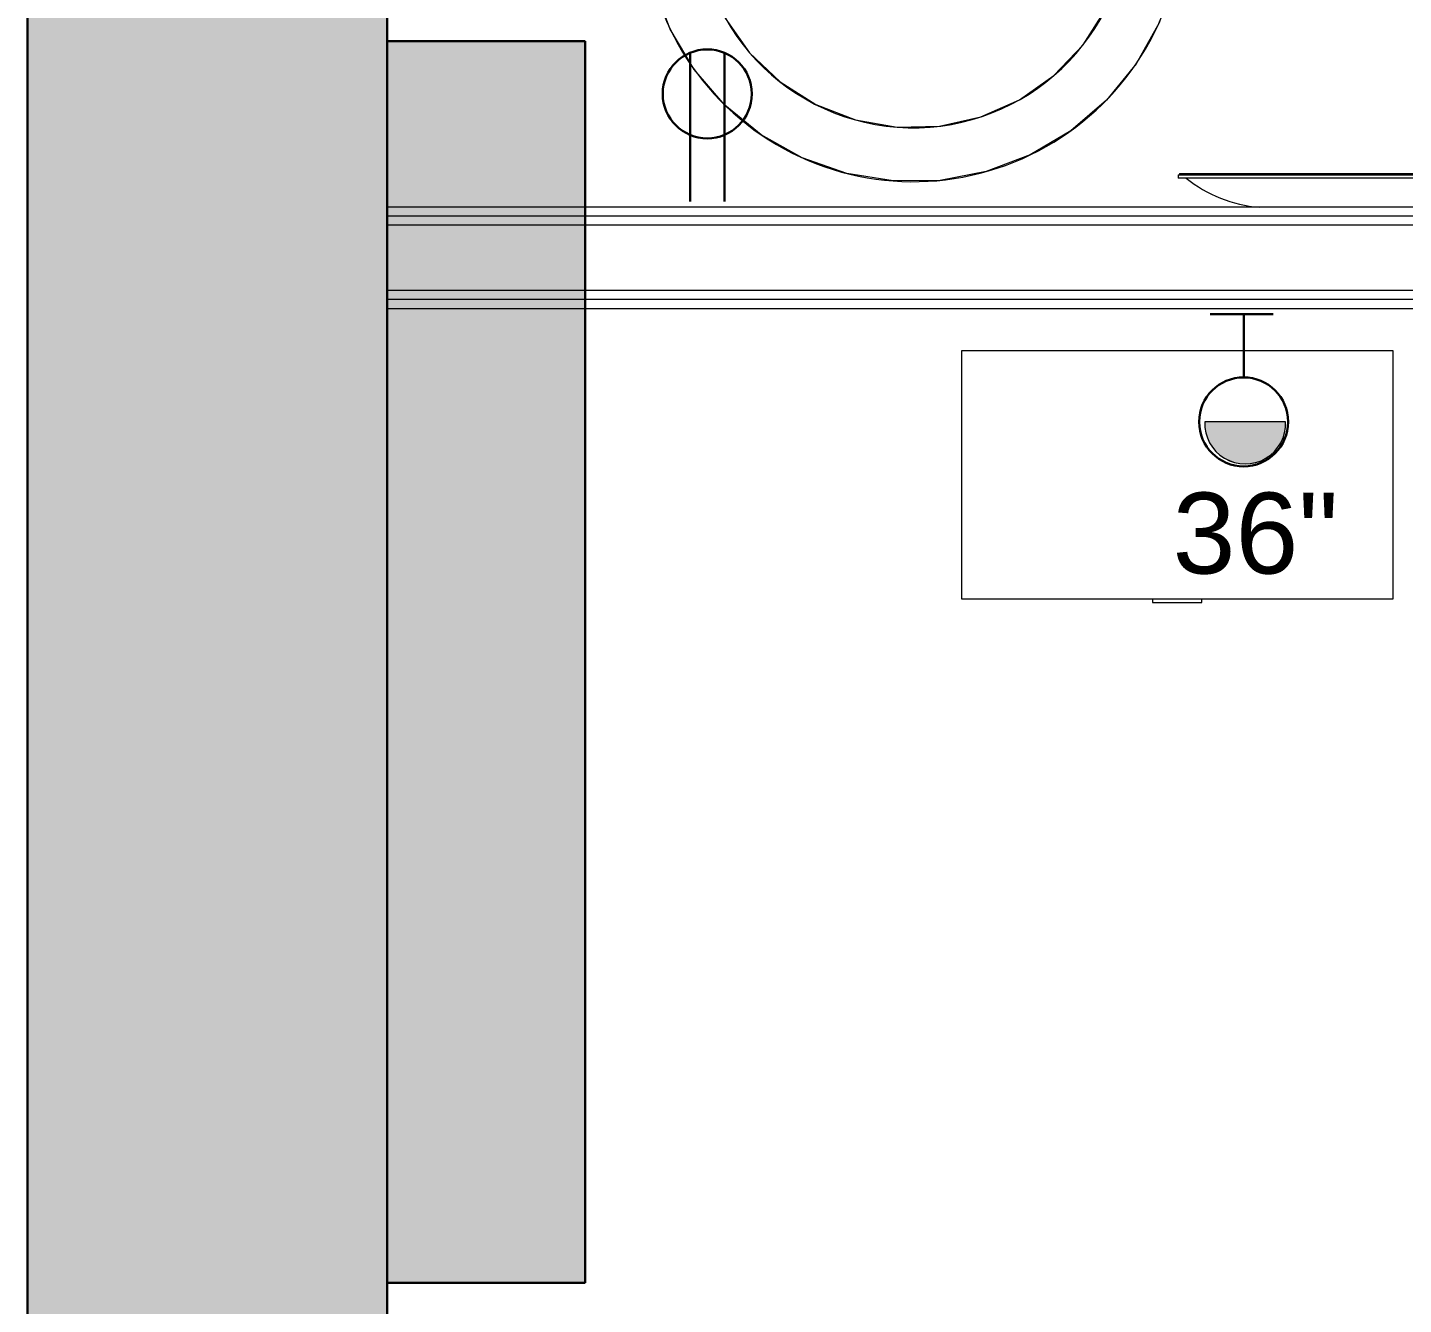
# Model space of a CAD drawing. Header units: inches. Extents: x -1176 to 1507, y -2563 to 978.
# Drawn here: x -1035.1 to -958.6, y 388.2 to 459.2 of the extents above; entities that cross this region are included whole.
import ezdxf

# ---------------------------------------------------------------- set-up
doc = ezdxf.new("R2010")
doc.units = ezdxf.units.IN
doc.header["$MEASUREMENT"] = 0
for name, color, linetype, lineweight in [('A-ANNO-NOTE', 131, 'Continuous', 40), ('A-WALL', 113, 'Continuous', 18), ('A-WALL-PATT', 111, 'Continuous', 18), ('I-FURN', 30, 'Continuous', 9), ('I-WALL', 2, 'Continuous', 18), ('Q-SPCQ', 91, 'Continuous', 9)]:
    doc.layers.add(name, color=color, linetype=linetype, lineweight=lineweight)
doc.styles.add('Swis721 Lt BT', font='swissl.ttf', dxfattribs={"height": 4.5})

# ---------------------------------------------------------------- blocks, each defined once
blk = doc.blocks.new('Bed_Side_Table_5122 - T-4-6544423-2nd Floor Power _ Signal')
at = {"layer": 'I-FURN'}
for p, q in [((12, 3.992), (-12, 3.992)), ((-12, 3.992), (-12, -9.787)), ((12, -9.787), (12, 3.992)), ((-12, -9.787), (-1.378, -9.787)), ((-1.378, -9.787), (-1.378, -10)), ((-1.378, -9.787), (1.378, -9.787)), ((1.378, -10), (1.378, -9.787)), ((1.378, -9.787), (12, -9.787)), ((-1.378, -10), (1.378, -10))]:
    blk.add_line(p, q, dxfattribs=at)
blk = doc.blocks.new('A-Flat_Screen_TV - OLED 65B6P 65_-V63-2nd Floor Power _ Signal')
at = {"layer": 'Q-SPCQ'}
for p, q in [((-30, 0.188), (30, 0.188)), ((-30, 0.188), (-30, 0)), ((30, 0), (-30, 0)), ((-29.937, 0), (-29.937, -0.062)), ((29.937, -0.062), (29.937, 0)), ((30, 0), (30, 0.188)), ((29.937, -0.062), (-29.937, -0.062))]:
    blk.add_line(p, q, dxfattribs=at)
for centre, start, end in [((-24.901, -5.576), 94.6372, 128.96562), ((24.901, -5.576), 51.03438, 85.3628)]:
    blk.add_arc(centre, 7.413, start, end, dxfattribs=at)
blk = doc.blocks.new('F-Chairs - LC-3-V25-2nd Floor Power _ Signal')
at = {"layer": 'I-FURN'}
for p, q in [((-15, 27), (-12, 27)), ((-15, 15), (-15, 27)), ((-15, 15), (-15, 27)), ((-15, 27), (-12, 27)), ((-15, 15), (-15, 27)), ((-15, 27), (-12, 27)), ((-12, 27), (-12, 15)), ((-12, 27), (12, 27)), ((-12, 27), (12, 27)), ((-12, 27), (12, 27)), ((12, 27), (-12, 27)), ((-12, 25), (-12, 27)), ((-12, 27), (-12, 26)), ((-12, 27), (-12, 15)), ((-12, 27), (-12, 15)), ((12, 27), (15, 27)), ((12, 15), (12, 27)), ((12, 27), (15, 27)), ((12, 27), (15, 27)), ((12, 26), (12, 27)), ((12, 27), (12, 25)), ((12, 15), (12, 27)), ((12, 15), (12, 27)), ((15, 27), (15, 15)), ((15, 27), (15, 15)), ((15, 27), (15, 15)), ((12, 26), (-12, 26)), ((-12, 26), (-12, 25)), ((-12, 26), (12, 26)), ((12, 25), (12, 26)), ((12, 25), (-12, 25))]:
    blk.add_line(p, q, dxfattribs=at)
at = {"layer": 'I-FURN', "flags": 128}
for points in [[(15, 15), (14.772, 12.395), (14.095, 9.87), (12.99, 7.5), (11.491, 5.358), (9.642, 3.509), (7.5, 2.01), (5.13, 0.905), (2.605, 0.228), (0, 0), (-2.605, 0.228), (-5.13, 0.905), (-7.5, 2.01), (-9.642, 3.509), (-11.491, 5.358), (-12.99, 7.5), (-14.095, 9.87), (-14.772, 12.395), (-15, 15)], [(-12, 15), (-11.769, 12.659), (-11.087, 10.408), (-9.978, 8.333), (-8.485, 6.515), (-6.667, 5.022), (-4.592, 3.913), (-2.341, 3.231), (0, 3), (2.341, 3.231), (4.592, 3.913), (6.667, 5.022), (8.485, 6.515), (9.978, 8.333), (11.087, 10.408), (11.769, 12.659), (12, 15)]]:
    blk.add_lwpolyline(points, dxfattribs=at)
at = {"layer": 'I-FURN'}
for radius, end in [(15, 0), (15, 0), (12, 360), (12, 360)]:
    blk.add_arc((0, 15), radius, 180, end, dxfattribs=at)

msp = doc.modelspace()

# ---------------------------------------------------------------- hatches: boundary and pattern name
at = {"layer": 'A-ANNO-NOTE', "lineweight": 9}
for points in [[(-965.151, 436.699), (-965.105, 437.253), (-969.603, 437.174)], [(-969.603, 437.174), (-965.105, 437.253), (-969.601, 437.253)], [(-969.538, 436.621), (-965.151, 436.699), (-969.603, 437.174)], [(-965.8, 435.533), (-965.151, 436.699), (-969.538, 436.621)], [(-968.595, 435.285), (-969.538, 436.621), (-969.468, 436.392), (-968.785, 435.526)], [(-968.595, 435.285), (-965.8, 435.533), (-969.538, 436.621), (-968.765, 435.526)], [(-969.07, 435.707), (-969.468, 436.392), (-969.338, 436.102)], [(-968.595, 435.285), (-969.468, 436.392), (-969.017, 435.647), (-968.876, 435.526)], [(-965.8, 435.533), (-965.492, 435.897), (-965.151, 436.699)], [(-965.492, 435.897), (-965.298, 436.245), (-965.151, 436.699)], [(-966.535, 435.065), (-965.8, 435.533), (-968.595, 435.285)], [(-966.535, 435.065), (-966.462, 435.095), (-965.811, 435.526)], [(-966.462, 435.095), (-966.179, 435.242), (-965.811, 435.526)], [(-966.179, 435.242), (-966.046, 435.33), (-965.81, 435.526)], [(-967.313, 434.911), (-966.535, 435.065), (-968.595, 435.285)], [(-967.393, 434.911), (-968.595, 435.285), (-967.789, 434.954)], [(-967.789, 434.954), (-968.595, 435.285), (-968.317, 435.128)], [(-967.313, 434.911), (-968.595, 435.285), (-967.393, 434.911)], [(-967.313, 434.911), (-966.996, 434.939), (-966.535, 435.065)], [(-966.996, 434.939), (-966.84, 434.97), (-966.535, 435.065)]]:
    msp.add_hatch(color=256, dxfattribs=at).paths.add_polyline_path(points, flags=0)
at = {"layer": 'A-WALL-PATT'}
h = msp.add_hatch(color=7, dxfattribs=at)
h.paths.add_polyline_path([(-1017.062, 16.255), (-1015.062, 16.255), (-1015.062, 96.005), (-1035.062, 96.005), (-1035.062, 16.255)], flags=0)
h.paths.add_polyline_path([(-1015.062, 133.505), (-1015.062, 216.005), (-1035.062, 216.005), (-1035.062, 133.505)], flags=0)
h.paths.add_polyline_path([(-1035.062, 253.505), (-1015.062, 253.505), (-1015.062, 342.005), (-1035.062, 342.005), (-1035.062, 267.085)], flags=0)
h.paths.add_polyline_path([(-1017.951, 379.505), (-1015.062, 379.505), (-1015.062, 468.124), (-1035.062, 468.124), (-1035.062, 379.505)], flags=0)
h.paths.add_polyline_path([(-1017.951, 505.624), (-1015.062, 505.624), (-1015.062, 604.374), (-1035.062, 604.374), (-1035.062, 505.624)], flags=0)
h.paths.add_polyline_path([(-1015.062, 641.874), (-1015.062, 729.874), (-1035.062, 729.874), (-1035.062, 641.874)], flags=0)
h.paths.add_polyline_path([(-1035.062, 767.374), (-1015.062, 767.374), (-1015.062, 789.874), (-1035.062, 789.874), (-1035.062, 787.719)], flags=0)
at = {"layer": 'A-WALL-PATT', "lineweight": 9}
msp.add_hatch(color=7, dxfattribs=at).paths.add_polyline_path([(-1004.062, 389.374), (-1004.062, 458.418), (-1015.062, 458.418), (-1015.062, 389.374)], flags=0)

# ---------------------------------------------------------------- linework, layer by layer
at = {"layer": 'A-ANNO-NOTE', "lineweight": 30}
for p, q in [((-998.223, 449.513), (-998.223, 457.776)), ((-996.307, 449.513), (-996.307, 457.776)), ((-965.801, 443.235), (-969.307, 443.235)), ((-967.437, 443.235), (-967.437, 439.728))]:
    msp.add_line(p, q, dxfattribs=at)
at = {"layer": 'A-ANNO-NOTE', "lineweight": 9}
msp.add_line((-965.105, 437.253), (-969.601, 437.253), dxfattribs=at)
at = {"layer": 'A-ANNO-NOTE', "lineweight": 30}
for centre in [(-997.265, 455.494), (-967.44, 437.253)]:
    msp.add_circle(centre, 2.475, dxfattribs=at)
at = {"layer": 'A-ANNO-NOTE', "lineweight": 9}
msp.add_arc((-967.353, 437.161), 2.25, 177.64269, 2.35731, dxfattribs=at)
at = {"layer": 'A-WALL', "color": 8, "lineweight": 30}
for p, q in [((-1035.062, 379.505), (-1035.062, 468.124)), ((-1015.062, 468.124), (-1015.062, 379.505)), ((-1004.062, 458.418), (-1015.062, 458.418)), ((-1004.062, 389.374), (-1004.062, 458.418)), ((-1015.062, 389.374), (-1004.062, 389.374))]:
    msp.add_line(p, q, dxfattribs=at)
at = {"layer": 'A-WALL'}
for p, q in [((-729.852, 448.686), (-1015.062, 448.686)), ((-729.852, 448.186), (-1015.062, 448.186)), ((-807.601, 444.561), (-1015.062, 444.561)), ((-808.101, 444.061), (-1015.062, 444.061))]:
    msp.add_line(p, q, dxfattribs=at)
at = {"layer": 'I-WALL'}
for p, q in [((-729.852, 449.186), (-1015.062, 449.186)), ((-1015.062, 443.561), (-808.601, 443.561))]:
    msp.add_line(p, q, dxfattribs=at)

# ---------------------------------------------------------------- block references
at = {"layer": 'I-FURN', "rotation": 355.738659891085}
msp.add_blockref('F-Chairs - LC-3-V25-2nd Floor Power _ Signal', (-986.932, 450.65), dxfattribs=at)
at = {"layer": 'I-FURN'}
msp.add_blockref('Bed_Side_Table_5122 - T-4-6544423-2nd Floor Power _ Signal', (-971.135, 437.203), dxfattribs=at)
at = {"layer": 'Q-SPCQ', "rotation": 180}
msp.add_blockref('A-Flat_Screen_TV - OLED 65B6P 65_-V63-2nd Floor Power _ Signal', (-941.073, 450.999), dxfattribs=at)

# ---------------------------------------------------------------- texts
at = {"layer": 'A-ANNO-NOTE', "lineweight": 9, "insert": (-971.39, 433.317), "char_height": 4.5, "width": 10.302, "attachment_point": 1, "style": 'Swis721 Lt BT'}
msp.add_mtext('36"', dxfattribs=at)

doc.saveas('drawing.dxf')
